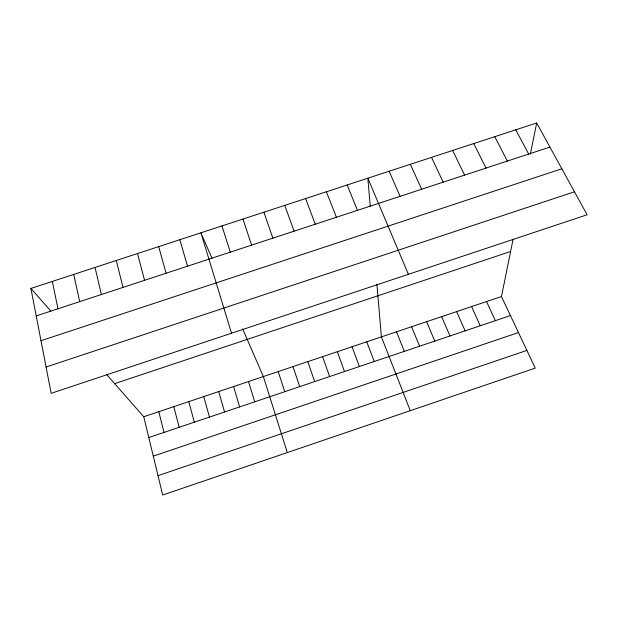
<?xml version="1.0" encoding="UTF-8"?>
<svg xmlns="http://www.w3.org/2000/svg" width="618" height="618" viewBox="0 0 618 618"><rect width="100%" height="100%" fill="white"/><g stroke="black" fill="none" stroke-linecap="round" stroke-linejoin="round"><path stroke-width="0.93" d="M106.659 374.57L143.762 416.756L162.696 495.026L535.227 368.112L501.468 296.54L513.102 239.174M530.344 154.214L536.687 122.974L30.9 288.428L51.163 393.318L587.1 214.778L536.687 122.974M153.287 456.123L518.456 332.554M158.015 475.659L526.876 350.421M148.791 437.552L510.445 315.566M143.762 416.756L501.468 296.54M114.647 383.647L510.607 251.495M46.08 367.015L574.47 191.789M40.997 340.711L561.839 168.776M36.215 315.929L549.92 147.076M30.9 288.428L50.746 310.993M515.752 129.826L528.668 154.06M494.771 136.686L507.363 161.059M473.736 143.569L486.011 168.081M452.654 150.46L464.605 175.118M431.526 157.374L443.152 182.163M486.544 301.553L495.358 320.657M410.352 164.303L421.646 189.232M471.604 306.574L480.256 325.748M456.632 311.603L465.122 330.854M389.124 171.248L400.093 196.323M212.013 258.347L200.92 232.808L231.518 333.241M242.65 328.892L263.361 376.563L287.324 452.569M441.638 316.648L449.966 335.968M408.398 274.315L367.841 178.208L370.252 206.335M426.621 321.692L434.786 341.09M411.58 326.744L419.576 346.219M347.146 184.975L357.459 210.336M396.509 331.812L404.342 351.356M326.397 191.765L336.393 217.258M410.267 410.684L381.414 336.887L376.903 284.172M366.744 341.816L374.253 361.507M305.601 198.563L315.273 224.203M352.044 346.752L359.39 366.513M284.759 205.385L294.106 231.155M337.32 351.704L344.512 371.534M322.581 356.656L329.603 376.563M263.871 212.221L272.886 238.131M307.81 361.623L314.67 381.6M293.017 366.59L299.715 386.644M242.936 219.066L251.619 245.122M278.2 371.572L284.736 391.696M221.947 225.933L230.305 252.129M248.498 381.553L254.701 401.831M233.604 386.559L239.645 406.907M179.838 239.707L187.524 266.188M218.695 391.573L224.566 411.997M203.755 396.594L209.463 417.088M158.702 246.621L166.064 273.241M188.791 401.623L194.33 422.194M137.528 253.55L144.542 280.317M173.805 406.659L179.174 427.301M158.795 411.704L164.002 432.422M116.3 260.495L122.982 287.409M95.025 267.447L101.367 294.508M73.697 274.423L79.699 301.63M52.321 281.422L57.976 308.768"/></g></svg>
